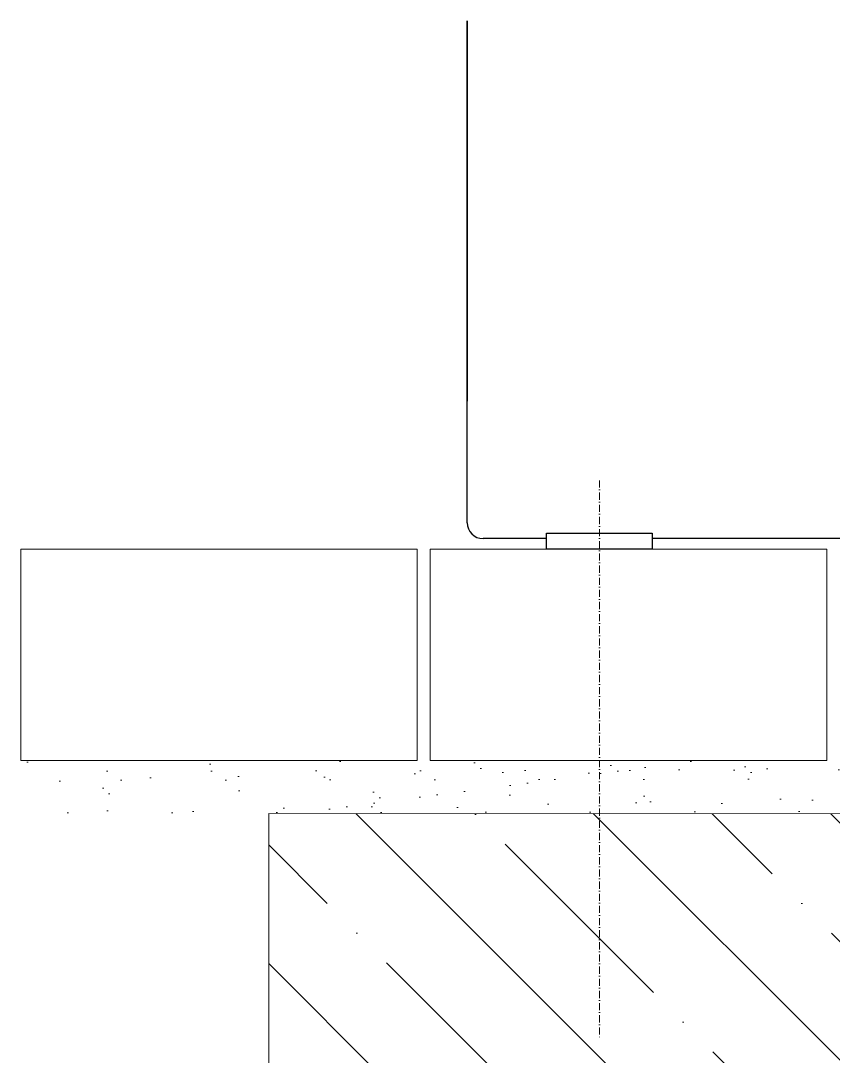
# Model space of a CAD drawing. Header units: millimetres. Extents: x 5064 to 11004, y 3085 to 7285.
# Drawn here: x 5626.4 to 5933.9, y 5418.5 to 5810.4 of the extents above; entities that cross this region are included whole.
import ezdxf

# ---------------------------------------------------------------- set-up
doc = ezdxf.new("R2010")
doc.units = ezdxf.units.MM
doc.header["$LTSCALE"] = 0.3
doc.linetypes.add('DashDot', pattern=[15, 9, -3, 0, -3])
doc.layers.add('POSTAVY ATD', color=8, linetype='Continuous')
doc.layers.add('SRAFY', color=251, linetype='Continuous', lineweight=13)

msp = doc.modelspace()

# ---------------------------------------------------------------- hatches: boundary and pattern name
at = {"layer": 'SRAFY'}
h = msp.add_hatch(dxfattribs=at)
h.set_pattern_fill('AR-SAND', color=256, scale=0.5)
h.set_pattern_definition([(37.5, (-909.013, 295.79), (-0.800016, 24.47066), [0, -19.304, 0, -21.59, 0, -20.6375]), (7.5, (-909.013, 295.79), (22.47616, 35.84126), [0, -10.414, 0, -17.399, 0, -6.6675]), (327.5, (-924.634, 295.79), (39.54962, 0.07186), [0, -6.35, 0, -22.86, 0, -29.845]), (317.5, (-924.634, 295.79), (38.17782, 11.14647), [0, -3.175, 0, -14.986, 0, -17.145])])
h.paths.add_polyline_path([(5626.43, 5530.45), (5626.43, 5510.49), (5656.96, 5510.45), (5776.94, 5510.28), (5776.94, 5530.45)])
h.paths.add_polyline_path([(6396.3, 5510.1), (6396.3, 5530.45), (5776.94, 5530.45), (5776.94, 5510.28), (5906.94, 5510.1)])
at = {"layer": 'SRAFY', "transparency": 33554636}
h = msp.add_hatch(dxfattribs=at)
h.set_pattern_fill('ANSI35', color=256, scale=10, angle=90)
h.set_pattern_definition([(135, (4496.396, 3085.28), (-44.9013, -44.9013), []), (135, (4496.396, 3130.184), (-44.9013, -44.9013), [79.375, -15.875, 0, -15.875])])
h.paths.add_polyline_path([(6318.48, 5510.09), (5720.39, 5510.42), (5720.42, 5260.08), (5768.4, 5260.1, 2.414211), (5768.39, 5260.11, 0.414214), (5768.4, 5260.1), (6318.48, 5260.09), (6318.48, 5260.11)])
h.paths.add_polyline_path([(5768.39, 5260.11, 1), (5768.41, 5260.11, 1)], flags=17)

# ---------------------------------------------------------------- linework, layer by layer
at = {"color": 7, "linetype": 'Continuous'}
msp.add_line((5795.38, 5810.45), (5795.38, 5666.45), dxfattribs=at)
for p, q in [((5795.4, 5620.45), (5795.4, 5810.45)), ((5825.4, 5614.45), (5801.4, 5614.45)), ((6173.4, 5614.45), (5865.4, 5614.45))]:
    msp.add_line(p, q)
at = {"linetype": 'DashDot', "lineweight": 9}
msp.add_line((5845.4, 5636.45), (5845.4, 5425.78), dxfattribs=at)
msp.add_lwpolyline([(5865.4, 5610.45), (5825.4, 5610.45), (5825.4, 5616.45), (5865.4, 5616.45)], close=True)
at = {"color": 7, "linetype": 'Continuous'}
msp.add_circle((5860.37, 5610.45), 0.01, dxfattribs=at)
msp.add_arc((5801.4, 5620.45), 6, 180, 270)
at = {"layer": 'POSTAVY ATD', "lineweight": 9}
for p, q in [((5776.43, 5610.45), (5626.43, 5610.45)), ((5626.43, 5610.45), (5626.43, 5530.45)), ((5776.43, 5530.45), (5776.43, 5610.45)), ((5931.43, 5610.45), (5781.43, 5610.45)), ((5781.43, 5610.45), (5781.43, 5530.45)), ((5931.43, 5530.45), (5931.43, 5610.45)), ((5626.43, 5530.45), (5776.43, 5530.45)), ((5781.43, 5530.45), (5931.43, 5530.45))]:
    msp.add_line(p, q, dxfattribs=at)
msp.add_lwpolyline([(5720.42, 5260.08), (6318.48, 5260.09), (6318.48, 5510.09), (5720.39, 5510.42)], close=True, dxfattribs=at)

doc.saveas('drawing.dxf')
